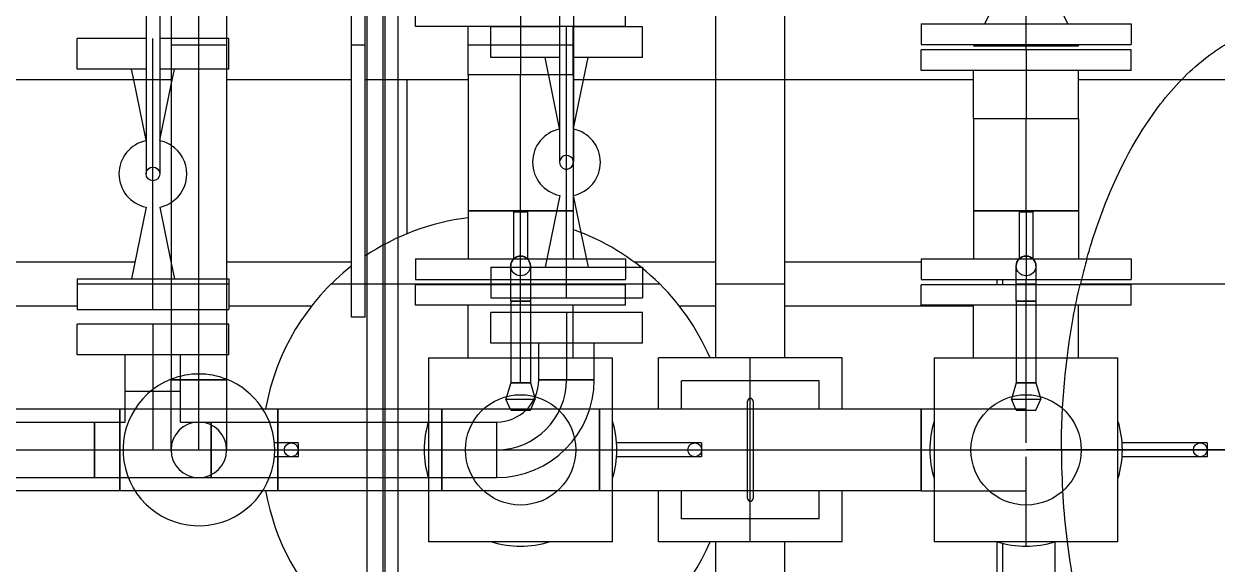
# Model space of a CAD drawing. Header units: inches. Extents: x 295136 to 296247, y 2627183 to 2627409.
# Drawn here: x 295242.062 to 295243.361, y 2627281.808 to 2627282.395 of the extents above; entities that cross this region are included whole.
import ezdxf

# ---------------------------------------------------------------- set-up
doc = ezdxf.new("R2010")
doc.units = ezdxf.units.IN
doc.header["$MEASUREMENT"] = 0
doc.layers.add('EQUIPMENT LAYOUT-EMBED 1_DWG$0$DwgTemplate', color=7, linetype='Continuous')
doc.layers.add('Layout', color=6, linetype='Continuous')

# ---------------------------------------------------------------- blocks, each defined once
blk = doc.blocks.new('A$C55974CAD')
at = {"layer": 'EQUIPMENT LAYOUT-EMBED 1_DWG$0$DwgTemplate', "color": 1, "lineweight": 25}
for p, q in [((51.2, 7.0404), (51.2, 5.894)), ((51.6025, 6.0801), (51.6025, 6.375)), ((51.3562, 6.1825), (51.3562, 6.325)), ((51.4042, 6.1196), (51.4042, 6.325)), ((51.4042, 6.0801), (51.4042, 6.0803)), ((51.3562, 5.9276), (51.3562, 6.0174)), ((51.4042, 5.8841), (51.4042, 6.0198)), ((51.6025, 5.8841), (51.6025, 6.0198)), ((51.6025, 5.7571), (51.6025, 5.8691)), ((51.4352, 5.8233), (51.6025, 5.8233)), ((51.6025, 5.2071), (51.6025, 5.6428)), ((51.4042, 5.4875), (51.4042, 5.5762)), ((51.3562, 5.4875), (51.3562, 5.527)), ((50.54, 5.4875), (51.1, 5.4875)), ((51.3, 5.4875), (52.0098, 5.4875)), ((50.54, 5.4125), (51.1, 5.4125)), ((51.3, 5.4125), (52.0098, 5.4125)), ((51.3562, 5.2071), (51.3562, 5.4125)), ((51.4042, 5.2643), (51.4042, 5.4125)), ((50.5775, 5.1815), (51.1, 5.1815)), ((51.3795, 5.1815), (51.3854, 5.1815)), ((51.0984, 5.1755), (50.5775, 5.1755)), ((51.3854, 5.1755), (51.3795, 5.1755)), ((51.2, 5.15), (51.2, 4.0555)), ((51.2, 4.0555), (51.2, 5.15)), ((50.5775, 5.1185), (51.1, 5.1185)), ((51.6025, 2.9321), (51.6025, 5.0928))]:
    blk.add_line(p, q, dxfattribs=at)
at = {"layer": 'EQUIPMENT LAYOUT-EMBED 1_DWG$0$DwgTemplate', "color": 7, "lineweight": 25}
for p, q in [((51.1698, 6.2708), (51.1698, 6.1635)), ((51.2302, 6.2708), (51.2302, 6.1635)), ((51.1555, 6.1358), (51.1555, 6.2514)), ((51.2444, 6.1358), (51.2444, 6.2514)), ((51.3033, 6.1), (51.3033, 6.1825)), ((51.3033, 6.1825), (51.3366, 6.1825)), ((51.3366, 6.1), (51.3366, 6.1825)), ((51.3526, 6.1825), (51.3526, 6.1)), ((51.386, 6.1825), (51.3526, 6.1825)), ((51.386, 6.1825), (51.386, 6.1)), ((51.6142, 6.1075), (51.6142, 6.1825)), ((51.6142, 6.1825), (51.6475, 6.1825)), ((51.6475, 6.1075), (51.6475, 6.1825)), ((51.2, 6.1635), (51.1698, 6.1635)), ((51.1698, 6.1635), (51.2302, 6.1635)), ((51.1698, 6.1635), (51.1698, 6.1358)), ((51.2302, 6.1635), (51.2, 6.1635)), ((51.2302, 6.1635), (51.2302, 6.1358)), ((51.2, 6.1358), (51.1555, 6.1358)), ((51.1555, 6.1195), (51.1555, 6.1358)), ((51.1555, 6.1358), (51.2444, 6.1358)), ((51.1698, 6.1358), (51.1698, 6.1358)), ((51.1698, 6.1358), (51.1698, 6.0365)), ((51.2444, 6.1358), (51.2, 6.1358)), ((51.2302, 6.1358), (51.2302, 6.1358)), ((51.2302, 6.1358), (51.2302, 6.1301)), ((51.2302, 6.1301), (51.2444, 6.1301)), ((51.2444, 6.1195), (51.2444, 6.1358)), ((51.2444, 6.1301), (51.2635, 6.1301)), ((51.2635, 6.1027), (51.2635, 6.1301)), ((51.2635, 6.1301), (51.3033, 6.1301)), ((51.2635, 6.1027), (51.2635, 6.1301)), ((51.1555, 5.9804), (51.1555, 6.1195)), ((51.2444, 5.9804), (51.2444, 6.1195)), ((51.464, 6.1074), (51.386, 6.1233)), ((51.5368, 6.1075), (51.6025, 6.1209)), ((51.6025, 6.1209), (51.6142, 6.1233)), ((51.2635, 6.1), (51.2635, 6.1027)), ((51.2635, 6.1), (51.2635, 6.1027)), ((51.6025, 6.1075), (51.5001, 6.1075)), ((51.692, 6.1075), (51.6025, 6.1075)), ((51.2635, 6.1), (51.2, 6.1)), ((51.2657, 6.1), (51.2635, 6.1)), ((51.2635, 6.0698), (51.2635, 6.1)), ((51.2635, 6.1), (51.2635, 6.1)), ((51.2635, 6.0698), (51.2635, 6.1)), ((51.3366, 6.1), (51.2657, 6.1)), ((51.3033, 6.0801), (51.3033, 6.1)), ((51.3366, 6.0801), (51.3366, 6.1)), ((51.3526, 6.1), (51.6025, 6.1)), ((51.3526, 6.1), (51.3526, 6.0801)), ((51.386, 6.1), (51.386, 6.0801)), ((51.464, 6.0926), (51.4031, 6.0801)), ((51.6025, 6.0925), (51.5001, 6.0925)), ((51.5368, 6.0925), (51.5971, 6.0801)), ((51.6025, 6.1), (51.6475, 6.1)), ((51.692, 6.0925), (51.6025, 6.0925)), ((51.6142, 6.0174), (51.6142, 6.0925)), ((51.6475, 6.0174), (51.6475, 6.0925)), ((51.2, 6.0801), (51.2762, 6.0801)), ((51.2762, 6.0198), (51.2762, 6.0801)), ((52.0111, 6.0801), (51.2762, 6.0801)), ((51.2762, 6.0801), (51.2762, 6.0198)), ((51.3033, 6.0198), (51.3033, 6.0801)), ((51.3366, 6.0198), (51.3366, 6.0801)), ((51.3526, 6.0801), (51.3526, 6.0198)), ((51.386, 6.0801), (51.386, 6.0198)), ((51.4031, 6.0801), (51.386, 6.0766)), ((51.5971, 6.0801), (51.6142, 6.0766)), ((51.2302, 6.0698), (51.2302, 6.0365)), ((51.2302, 6.0698), (51.2635, 6.0698)), ((51.2635, 6.0698), (51.3033, 6.0698)), ((51.2, 6.05), (51.2762, 6.05)), ((51.2762, 6.05), (52.0111, 6.05)), ((51.2762, 6.05), (51.2762, 6.05)), ((51.2762, 6.05), (51.2762, 6.05)), ((51.1698, 6.0365), (51.2302, 6.0365)), ((51.2, 6.0365), (51.1698, 6.0365)), ((51.1698, 6.0365), (51.1698, 5.7262)), ((51.2302, 6.0365), (51.2, 6.0365)), ((51.2302, 6.0365), (51.2302, 5.7262)), ((51.2762, 6.0198), (51.2, 6.0198)), ((52.0111, 6.0198), (51.2762, 6.0198)), ((51.3033, 6.0174), (51.3033, 6.0198)), ((51.3033, 6.0174), (51.3366, 6.0174)), ((51.3366, 6.0174), (51.3366, 6.0198)), ((51.3526, 6.0198), (51.3526, 6.0174)), ((51.386, 6.0174), (51.3526, 6.0174)), ((51.386, 6.0198), (51.386, 6.0174)), ((51.6142, 6.0174), (51.6475, 6.0174)), ((51.1555, 5.9641), (51.1555, 5.9804)), ((51.2444, 5.9641), (51.2444, 5.9804)), ((51.1925, 5.9641), (51.1555, 5.9641)), ((51.1555, 5.9641), (51.1925, 5.9641)), ((51.1555, 5.8), (51.1555, 5.9641)), ((51.1925, 5.942), (51.1925, 5.9678)), ((51.2, 5.9641), (51.1925, 5.9641)), ((51.1925, 5.9641), (51.2075, 5.9641)), ((51.2075, 5.9641), (51.2, 5.9641)), ((51.2075, 5.942), (51.2075, 5.9678)), ((51.2444, 5.9641), (51.2075, 5.9641)), ((51.2075, 5.9641), (51.2444, 5.9641)), ((51.2444, 5.8), (51.2444, 5.9641)), ((51.2, 5.942), (51.1925, 5.942)), ((51.2075, 5.942), (51.2, 5.942)), ((51.2, 5.894), (51.2, 5.8047)), ((51.3445, 5.8691), (51.3445, 5.8841)), ((51.3445, 5.8841), (51.7942, 5.8841)), ((51.3445, 5.8691), (51.7942, 5.8691)), ((50.9876, 5.8667), (51.4123, 5.8667)), ((51.4123, 5.8667), (51.6025, 5.8667)), ((51.6025, 5.8667), (51.6775, 5.8667)), ((51.4224, 5.85), (50.9776, 5.85)), ((51.6025, 5.85), (51.4224, 5.85)), ((51.6775, 5.85), (51.6025, 5.85)), ((50.9692, 5.8333), (51.4308, 5.8333)), ((51.4308, 5.8333), (51.6025, 5.8333)), ((51.6025, 5.8333), (51.6775, 5.8333)), ((51.2, 5.8047), (51.2, 5.7858)), ((51.3854, 5.8143), (51.3854, 5.7)), ((51.4077, 5.8143), (51.3854, 5.8143)), ((51.4077, 5.8143), (51.4077, 5.7)), ((51.6604, 5.5857), (51.6604, 5.8143)), ((51.6604, 5.8143), (51.6827, 5.8143)), ((51.1555, 5.7858), (51.1555, 5.8)), ((51.2444, 5.7858), (51.2444, 5.8)), ((51.2, 5.7858), (51.1555, 5.7858)), ((51.1555, 5.6141), (51.1555, 5.7858)), ((51.1555, 5.7858), (51.2444, 5.7858)), ((51.2, 5.7858), (51.2, 5.6141)), ((51.2, 5.7858), (51.2, 5.7858)), ((51.2444, 5.7858), (51.2, 5.7858)), ((51.2444, 5.6141), (51.2444, 5.7858)), ((51.4601, 5.7571), (51.4077, 5.7571)), ((51.4601, 5.7571), (51.4601, 5.7)), ((51.4601, 5.6428), (51.4601, 5.7571)), ((51.608, 5.7571), (51.4601, 5.7571)), ((51.608, 5.6428), (51.608, 5.7571)), ((51.608, 5.7571), (51.6604, 5.7571)), ((51.608, 5.6428), (51.608, 5.7571)), ((51.2, 5.7262), (51.1698, 5.7262)), ((51.2302, 5.7262), (51.1698, 5.7262)), ((51.2302, 5.7262), (51.2, 5.7262)), ((51.316, 5.65), (51.316, 5.7325)), ((51.316, 5.7325), (51.3493, 5.7325)), ((51.3493, 5.65), (51.3493, 5.7325)), ((51.3653, 5.7325), (51.3653, 5.65)), ((51.3987, 5.7325), (51.3653, 5.7325)), ((51.3987, 5.7325), (51.3987, 5.65)), ((51.6269, 5.6575), (51.6269, 5.7325)), ((51.6269, 5.7325), (51.6602, 5.7325)), ((51.6602, 5.6575), (51.6602, 5.7325)), ((51.2431, 5.7106), (51.255, 5.716)), ((51.255, 5.716), (51.255, 5.7)), ((51.2729, 5.7106), (51.255, 5.716)), ((51.2431, 5.7106), (51.2431, 5.7)), ((51.2431, 5.7), (51.2431, 5.6893)), ((51.255, 5.7), (51.255, 5.684)), ((51.2729, 5.7), (51.2729, 5.7106)), ((51.3619, 5.7106), (51.2729, 5.7106)), ((51.2729, 5.7106), (51.2729, 5.7)), ((51.2729, 5.7), (51.3619, 5.7)), ((51.2729, 5.6893), (51.2729, 5.7)), ((51.2729, 5.7), (51.2729, 5.7)), ((51.2729, 5.7), (51.2729, 5.7)), ((51.2729, 5.7), (51.2729, 5.6893)), ((51.3619, 5.7), (51.3619, 5.7106)), ((51.3619, 5.7106), (51.3619, 5.6893)), ((51.3619, 5.7106), (51.3795, 5.7106)), ((51.3619, 5.6893), (51.3619, 5.7)), ((51.3619, 5.7), (51.3619, 5.7)), ((51.3619, 5.7), (51.3619, 5.7)), ((51.3619, 5.7), (51.3795, 5.7)), ((51.3795, 5.7106), (51.3854, 5.7106)), ((51.3795, 5.7), (51.3854, 5.7)), ((51.3854, 5.7106), (51.4, 5.7106)), ((51.3854, 5.7), (51.4601, 5.7)), ((51.3854, 5.7), (51.3854, 5.5857)), ((51.459, 5.7075), (51.4076, 5.7075)), ((51.4077, 5.7), (51.4077, 5.5857)), ((51.459, 5.7075), (51.459, 5.6925)), ((51.4601, 5.7), (51.4601, 5.6428)), ((51.4601, 5.7), (51.608, 5.7)), ((51.6827, 5.7), (51.608, 5.7)), ((51.2431, 5.6893), (51.255, 5.684)), ((51.2729, 5.6893), (51.255, 5.684)), ((51.3619, 5.6893), (51.2729, 5.6893)), ((51.3795, 5.6893), (51.3619, 5.6893)), ((51.3854, 5.6893), (51.3795, 5.6893)), ((51.4, 5.6893), (51.3854, 5.6893)), ((51.459, 5.6925), (51.4076, 5.6925)), ((51.2762, 5.65), (51.2762, 5.6801)), ((51.2762, 5.6801), (51.316, 5.6801)), ((51.2762, 5.6801), (51.2762, 5.6198)), ((51.4767, 5.6574), (51.3987, 5.6733)), ((51.5495, 5.6575), (51.6269, 5.6733)), ((51.3493, 5.65), (51.2762, 5.65)), ((51.2762, 5.6198), (51.2762, 5.65)), ((51.2762, 5.65), (51.2762, 5.65)), ((51.2762, 5.65), (51.2762, 5.65)), ((51.316, 5.5674), (51.316, 5.65)), ((51.3493, 5.5674), (51.3493, 5.65)), ((51.3653, 5.65), (51.6602, 5.65)), ((51.3653, 5.65), (51.3653, 5.5674)), ((51.3987, 5.65), (51.3987, 5.5691)), ((51.7165, 5.6575), (51.5128, 5.6575)), ((51.4601, 5.6428), (51.4077, 5.6428)), ((51.4767, 5.6426), (51.4364, 5.6343)), ((51.608, 5.6428), (51.4601, 5.6428)), ((51.6025, 5.6425), (51.5128, 5.6425)), ((51.5495, 5.6425), (51.6025, 5.6316)), ((51.7109, 5.6425), (51.6025, 5.6425)), ((51.608, 5.6428), (51.6604, 5.6428)), ((51.6269, 5.5674), (51.6269, 5.6425)), ((51.6602, 5.5674), (51.6602, 5.6425)), ((51.4364, 5.6343), (51.3987, 5.6266)), ((51.6025, 5.6316), (51.6269, 5.6266)), ((51.1555, 5.6141), (51.2444, 5.6141)), ((51.1555, 5.6), (51.1555, 5.6141)), ((51.2, 5.6141), (51.1555, 5.6141)), ((51.2, 5.6141), (51.2, 5.503)), ((51.2, 5.6141), (51.2, 5.6141)), ((51.2, 5.6141), (51.2, 5.6141)), ((51.2444, 5.6141), (51.2, 5.6141)), ((51.2444, 5.6), (51.2444, 5.6141)), ((51.2762, 5.6198), (51.316, 5.6198)), ((51.1555, 5.453), (51.1555, 5.6)), ((51.2444, 5.453), (51.2444, 5.6)), ((51.1925, 5.503), (51.1925, 5.5955)), ((51.2075, 5.503), (51.2075, 5.5955)), ((51.4077, 5.5857), (51.3854, 5.5857)), ((51.6604, 5.5857), (51.6827, 5.5857)), ((51.316, 5.5674), (51.3493, 5.5674)), ((51.3974, 5.5674), (51.3653, 5.5674)), ((51.3987, 5.5674), (51.3974, 5.5674)), ((51.3987, 5.5691), (51.3987, 5.5674)), ((51.6269, 5.5674), (51.6602, 5.5674)), ((51.2, 5.503), (51.1925, 5.503)), ((51.2075, 5.503), (51.2, 5.503)), ((51.2, 5.503), (51.2, 5.453)), ((51.1555, 5.447), (51.1555, 5.453)), ((51.2, 5.453), (51.2, 5.447)), ((51.2444, 5.447), (51.2444, 5.453)), ((51.1555, 5.2643), (51.1555, 5.447)), ((51.2, 5.447), (51.2, 5.2643)), ((51.2444, 5.2643), (51.2444, 5.447)), ((51.1555, 5.2643), (51.2444, 5.2643)), ((51.2, 5.2643), (51.1555, 5.2643)), ((51.1555, 5.2643), (51.1555, 5.25)), ((51.2, 5.2643), (51.2, 5.2643)), ((51.2, 5.2643), (51.2, 5.2643)), ((51.2, 5.2643), (51.2, 5.2547)), ((51.2444, 5.2643), (51.2, 5.2643)), ((51.2444, 5.25), (51.2444, 5.2643)), ((51.3854, 5.2643), (51.3854, 5.15)), ((51.4077, 5.2643), (51.3854, 5.2643)), ((51.4077, 5.2643), (51.4077, 5.15)), ((51.6126, 5.0357), (51.6126, 5.2643)), ((51.6126, 5.2643), (51.6349, 5.2643)), ((51.6349, 5.0357), (51.6349, 5.2643)), ((51.6409, 5.2643), (51.6409, 5.0357)), ((51.6632, 5.2643), (51.6409, 5.2643)), ((51.6632, 5.2643), (51.6632, 5.0357)), ((51.1555, 5.25), (51.1555, 5.15)), ((51.2, 5.2547), (51.2, 5.15)), ((51.2444, 5.15), (51.2444, 5.25)), ((51.4601, 5.2071), (51.4077, 5.2071)), ((51.4601, 5.2071), (51.4601, 5.15)), ((51.4601, 5.0928), (51.4601, 5.2071)), ((51.5602, 5.2071), (51.4601, 5.2071)), ((51.5602, 5.0928), (51.5602, 5.2071)), ((51.5602, 5.2071), (51.6126, 5.2071)), ((51.5602, 5.0928), (51.5602, 5.2071)), ((51.6394, 5.2071), (51.6394, 5.0928)), ((51.6409, 5.2064), (51.6394, 5.2071)), ((51.7283, 5.1628), (51.6632, 5.1952)), ((51.2431, 5.1606), (51.255, 5.166)), ((51.2431, 5.1606), (51.2431, 5.15)), ((51.255, 5.166), (51.255, 5.15)), ((51.2729, 5.1606), (51.255, 5.166)), ((51.2729, 5.1606), (51.2729, 5.15)), ((51.2729, 5.15), (51.2729, 5.1606)), ((51.3619, 5.1606), (51.2729, 5.1606)), ((51.3619, 5.15), (51.3619, 5.1606)), ((51.3619, 5.1606), (51.3619, 5.1393)), ((51.3619, 5.1606), (51.3795, 5.1606)), ((51.3795, 5.1606), (51.3854, 5.1606)), ((51.3854, 5.1606), (51.4, 5.1606)), ((51.459, 5.1575), (51.4076, 5.1575)), ((51.459, 5.1575), (51.459, 5.1425)), ((51.2431, 5.15), (51.2431, 5.1393)), ((51.255, 5.15), (51.255, 5.134)), ((51.2729, 5.15), (51.2729, 5.15)), ((51.2729, 5.15), (51.2729, 5.15)), ((51.2729, 5.15), (51.2729, 5.1393)), ((51.2729, 5.15), (51.3619, 5.15)), ((51.2729, 5.1393), (51.2729, 5.15)), ((51.3619, 5.1393), (51.3619, 5.15)), ((51.3619, 5.15), (51.3619, 5.15)), ((51.3619, 5.15), (51.3619, 5.15)), ((51.3619, 5.15), (51.3795, 5.15)), ((51.3795, 5.15), (51.3854, 5.15)), ((51.4601, 5.15), (51.3854, 5.15)), ((51.3854, 5.15), (51.3854, 5.0357)), ((51.459, 5.1425), (51.4076, 5.1425)), ((51.4077, 5.15), (51.4077, 5.0357)), ((51.4601, 5.15), (51.4601, 5.0928)), ((51.4601, 5.15), (51.5602, 5.15)), ((51.6349, 5.15), (51.5602, 5.15)), ((51.6394, 5.15), (51.8685, 5.15)), ((51.2431, 5.1393), (51.255, 5.134)), ((51.2729, 5.1393), (51.255, 5.134)), ((51.3619, 5.1393), (51.2729, 5.1393)), ((51.3795, 5.1393), (51.3619, 5.1393)), ((51.3854, 5.1393), (51.3795, 5.1393)), ((51.4, 5.1393), (51.3854, 5.1393)), ((51.7283, 5.1372), (51.6632, 5.1047)), ((51.4601, 5.0928), (51.4077, 5.0928)), ((51.5602, 5.0928), (51.4601, 5.0928)), ((51.5602, 5.0928), (51.6126, 5.0928)), ((51.6409, 5.0936), (51.6394, 5.0928)), ((51.1925, 4.953), (51.1925, 5.0455)), ((51.2075, 4.953), (51.2075, 5.0455)), ((51.4077, 5.0357), (51.3854, 5.0357)), ((51.6126, 5.0357), (51.6349, 5.0357)), ((51.6632, 5.0357), (51.6409, 5.0357)), ((51.2, 4.953), (51.1925, 4.953)), ((51.2075, 4.953), (51.2, 4.953))]:
    blk.add_line(p, q, dxfattribs=at)
at = {"layer": 'EQUIPMENT LAYOUT-EMBED 1_DWG$0$DwgTemplate', "color": 9, "lineweight": 25}
for p, q in [((51.3802, 6.0174), (51.3802, 6.1825)), ((51.64, 6.0198), (51.64, 6.0801)), ((51.3802, 5.5483), (51.3802, 5.9064)), ((51.64, 5.8691), (51.64, 5.8841)), ((50.3825, 5.8473), (52.2198, 5.8473)), ((51.64, 5.6428), (51.64, 5.7571)), ((51.3802, 5.4125), (51.3802, 5.4875)), ((51.1, 5.45), (51.3, 5.45)), ((51.64, 5.0931), (51.64, 5.2068)), ((51.3802, 5.1393), (51.3802, 5.1606)), ((51.0952, 5.15), (51.1925, 5.15)), ((51.2075, 5.15), (51.2729, 5.15)), ((51.6349, 5.15), (51.6394, 5.15)), ((51.3802, 1.3019), (51.3802, 5.091))]:
    blk.add_line(p, q, dxfattribs=at)
at = {"layer": 'EQUIPMENT LAYOUT-EMBED 1_DWG$0$DwgTemplate', "color": 5, "lineweight": 25}
for p, q in [((51.3572, 5.7), (51.3572, 5.8143)), ((51.3572, 5.8143), (51.3795, 5.8143)), ((51.3795, 5.7), (51.3795, 5.8143)), ((51.1, 5.6), (51.1, 5.8)), ((51.3, 5.8), (51.1, 5.8)), ((51.3, 5.8), (51.3, 5.6)), ((51.3, 5.7571), (51.3572, 5.7571)), ((51.3572, 5.5857), (51.3572, 5.7)), ((51.3795, 5.5857), (51.3795, 5.7)), ((51.3, 5.6428), (51.3572, 5.6428)), ((51.1, 5.6), (51.3, 5.6)), ((51.3572, 5.5857), (51.3795, 5.5857)), ((51.3572, 5.15), (51.3572, 5.2643)), ((51.3572, 5.2643), (51.3795, 5.2643)), ((51.3795, 5.15), (51.3795, 5.2643)), ((51.1, 5.05), (51.1, 5.25)), ((51.3, 5.25), (51.1, 5.25)), ((51.3, 5.25), (51.3, 5.05)), ((51.3, 5.2071), (51.3572, 5.2071)), ((51.3572, 5.0357), (51.3572, 5.15)), ((51.3795, 5.0357), (51.3795, 5.15)), ((51.3, 5.0928), (51.3572, 5.0928)), ((51.1, 5.05), (51.3, 5.05)), ((51.3572, 5.0357), (51.3795, 5.0357))]:
    blk.add_line(p, q, dxfattribs=at)
at = {"layer": 'EQUIPMENT LAYOUT-EMBED 1_DWG$0$DwgTemplate', "color": 3, "lineweight": 25}
for p, q in [((51.1, 5.55), (51.1555, 5.55)), ((51.1, 5.35), (51.1, 5.55)), ((51.2444, 5.55), (51.3, 5.55)), ((51.3, 5.35), (51.3, 5.55)), ((51.125, 5.525), (51.1555, 5.525)), ((51.125, 5.375), (51.125, 5.525)), ((51.2444, 5.525), (51.275, 5.525)), ((51.275, 5.375), (51.275, 5.525)), ((51.147, 5.453), (51.253, 5.453)), ((51.253, 5.447), (51.147, 5.447)), ((51.125, 5.375), (51.1555, 5.375)), ((51.2444, 5.375), (51.275, 5.375)), ((51.1, 5.35), (51.1555, 5.35)), ((51.2444, 5.35), (51.3, 5.35))]:
    blk.add_line(p, q, dxfattribs=at)
at = {"layer": 'EQUIPMENT LAYOUT-EMBED 1_DWG$0$DwgTemplate', "color": 7, "lineweight": 25}
for centre, radius in [((51.5001, 6.1), 0.0075), ((51.2, 5.9495), 0.0075), ((51.4, 5.7), 0.0107), ((51.2, 5.5105), 0.0075), ((51.4, 5.15), 0.0107), ((51.2, 4.9605), 0.0075)]:
    blk.add_circle(centre, radius, dxfattribs=at)
at = {"layer": 'EQUIPMENT LAYOUT-EMBED 1_DWG$0$DwgTemplate', "color": 5, "lineweight": 25}
for centre in [(51.2, 5.7), (51.2, 5.15)]:
    blk.add_circle(centre, 0.06, dxfattribs=at)
at = {"layer": 'EQUIPMENT LAYOUT-EMBED 1_DWG$0$DwgTemplate', "color": 7, "lineweight": 25}
for centre, radius, start, end in [((51.2, 6.05), 0.0825, 21.4313, 270), ((51.5001, 6.1), 0.0369, 11.7395, 168.4388), ((51.5001, 6.1), 0.0369, 191.5612, 212.5584), ((51.5001, 6.1), 0.0369, 327.4416, 348.2605), ((51.2, 6.05), 0.0302, 90, 270), ((51.2, 6.05), 0.0302, 90, 270), ((51.2, 6.05), 0.0302, 270, 90), ((51.2, 6.05), 0.0825, 338.5687, 21.4313), ((51.5001, 6.1), 0.0369, 212.5584, 270), ((51.5001, 6.1), 0.0369, 270, 327.4416), ((51.2, 6.05), 0.0825, 270, 338.5687), ((51.2, 5.7273), 0.254, 100.0787, 246.815), ((51.2, 5.7273), 0.254, 38.1245, 79.9213), ((51.2, 5.7273), 0.254, 6.7405, 33.9395), ((51.2762, 5.7262), 0.1064, 180, 270), ((51.2762, 5.7262), 0.0762, 180, 270), ((51.2762, 5.7262), 0.046, 180, 270), ((51.4, 5.7), 0.0107, 270, 90), ((51.5128, 5.65), 0.0369, 11.7395, 168.4388), ((51.5128, 5.65), 0.0075, 0, 252.4271), ((51.5128, 5.65), 0.0075, 287.5729, 0), ((51.2, 5.7273), 0.254, 293.185, 340.5717), ((51.5128, 5.65), 0.0369, 191.5612, 270), ((51.5128, 5.65), 0.0075, 252.4271, 287.5729), ((51.5128, 5.65), 0.0369, 270, 348.2605), ((51.4, 5.15), 0.0107, 270, 90), ((51.224, 4.4293), 0.6799, 74.3222, 76.2642)]:
    blk.add_arc(centre, radius, start, end, dxfattribs=at)
at = {"layer": 'EQUIPMENT LAYOUT-EMBED 1_DWG$0$DwgTemplate', "color": 5, "lineweight": 25}
for centre, radius, start, end in [((51.2, 5.7), 0.1048, 90, 107.3644), ((51.2, 5.7), 0.1048, 72.6356, 90), ((51.2, 5.7), 0.1048, 162.6356, 197.3644), ((51.2, 5.7), 0.1048, 252.6356, 287.3644), ((51.2, 5.15), 0.1048, 90, 107.3644), ((51.2, 5.15), 0.1048, 72.6356, 90), ((51.2, 5.15), 0.1048, 162.6356, 197.3644), ((51.2192, 4.41), 0.6998, 76.2573, 76.7603), ((51.2, 5.15), 0.1048, 252.6356, 287.3644)]:
    blk.add_arc(centre, radius, start, end, dxfattribs=at)
at = {"layer": 'EQUIPMENT LAYOUT-EMBED 1_DWG$0$DwgTemplate', "color": 3, "lineweight": 25}
for centre, start, end in [((51.147, 5.45), 90, 270), ((51.253, 5.45), 270, 90)]:
    blk.add_arc(centre, 0.003, start, end, dxfattribs=at)
at = {"layer": 'EQUIPMENT LAYOUT-EMBED 1_DWG$0$DwgTemplate', "color": 5, "lineweight": 25}
for points in [[(51.1, 5.1054), (51.0853, 5.1035), (51.0707, 5.1013), (51.0563, 5.0987)], [(51.4077, 5.0839), (51.4306, 5.0775), (51.4526, 5.07), (51.4733, 5.0615)], [(51.4733, 5.0615), (51.5127, 5.0454), (51.5476, 5.0258), (51.5762, 5.0037)], [(51.5762, 5.0037), (51.5857, 4.9964), (51.5944, 4.9888), (51.6025, 4.9809)]]:
    blk.add_open_spline(points, degree=3, dxfattribs=at)
at = {"layer": 'EQUIPMENT LAYOUT-EMBED 1_DWG$0$DwgTemplate', "color": 7, "lineweight": 25}
for points in [[(51.2, 5.1115), (51.1664, 5.1115), (51.1328, 5.1094), (51.1, 5.1054)], [(51.2, 5.1115), (51.2487, 5.1115), (51.2974, 5.1071), (51.3437, 5.0987)], [(51.3437, 5.0987), (51.3558, 5.0965), (51.3677, 5.094), (51.3795, 5.0912)], [(51.6025, 4.9809), (51.6188, 4.9651), (51.6322, 4.9482), (51.6422, 4.9308)]]:
    blk.add_open_spline(points, degree=3, dxfattribs=at)

msp = doc.modelspace()

# ---------------------------------------------------------------- block references
at = {"layer": 'Layout', "rotation": 90}
msp.add_blockref('A$C55974CAD', (295248.3027, 2627230.7321), dxfattribs=at)

doc.saveas('drawing.dxf')
